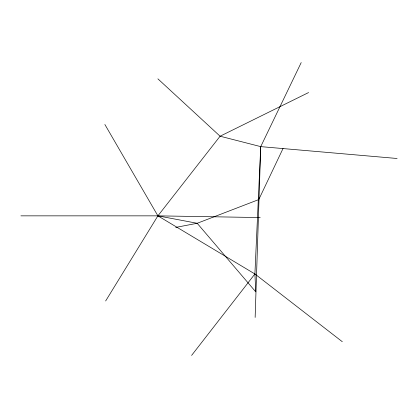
<?xml version="1.0" encoding="UTF-8"?>
<svg xmlns="http://www.w3.org/2000/svg" width="418" height="418" viewBox="0 0 418 418"><rect width="100%" height="100%" fill="white"/><g stroke="black" fill="none" stroke-linecap="round" stroke-linejoin="round"><path stroke-width="0.63" d="M255.142 317.434L260.733 146.629L301.2 62.59M20.9 215.85L157.899 215.85L197.191 223.285L255.774 291.874L254.902 273.968L260.733 146.629L220.087 136.216L157.899 78.85M283.064 148.437L258.768 199.579L197.191 223.285L175.696 227.413M105.644 300.976L157.899 215.85L220.087 136.216L308.594 92.55M191.606 355.41L254.902 273.968L342.3 341.71M104.866 124.475L157.899 215.85L260.195 217.564M260.733 146.629L397.1 158.49M157.899 215.85L254.902 273.968"/></g></svg>
